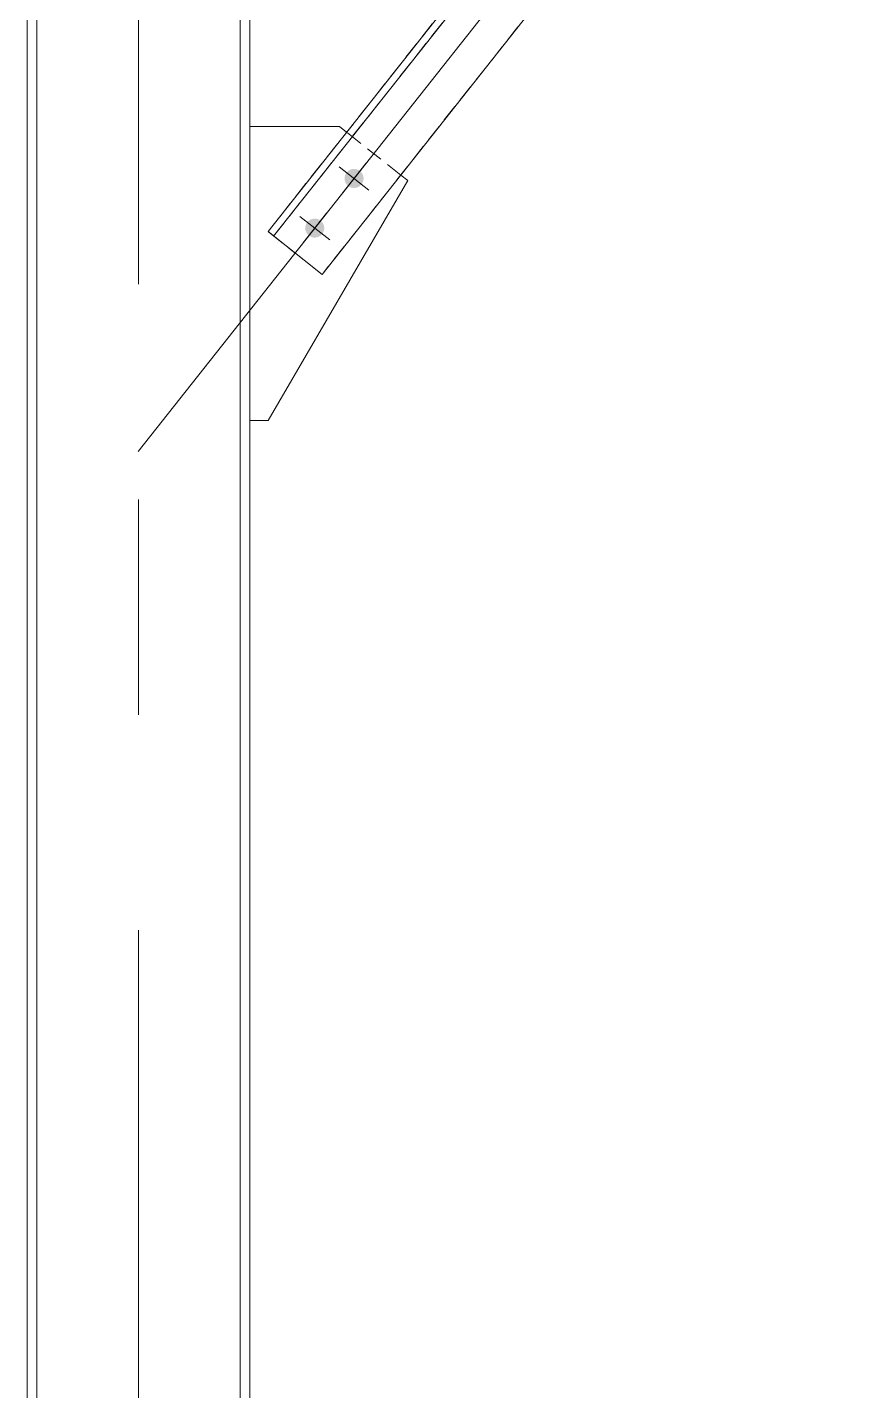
# Model space of a CAD drawing. Header units: metres. Extents: x 0 to 63075, y 0 to 44550.
# Drawn here: x 37102 to 38015, y 31427 to 32934 of the extents above; entities that cross this region are included whole.
import ezdxf

# ---------------------------------------------------------------- set-up
doc = ezdxf.new("R2010")
doc.units = ezdxf.units.M
doc.header["$LTSCALE"] = 75
doc.linetypes.add('CENTER2', pattern=[28.575, 19.05, -3.175, 3.175, -3.175])
doc.linetypes.add('DASHED2', pattern=[0.375, 0.25, -0.125])
for name, color, linetype in [('SC1', 7, 'CENTER2'), ('SDM', 7, 'Continuous'), ('SL1', 8, 'Continuous')]:
    doc.layers.add(name, color=color, linetype=linetype)

# ---------------------------------------------------------------- blocks, each defined once
blk = doc.blocks.new('A$C24fbfe94')
at = {"layer": 'SL1'}
for points in [[(4095.6, 3377.4), (4094.8, 3376.7), (4094, 3376.1), (4093.1, 3375.5), (4092.2, 3375.1), (4091.2, 3374.7), (4090.2, 3374.5), (4089.2, 3374.3), (4088.2, 3374.2), (4087.2, 3374.2), (4086.1, 3374.4), (4085.1, 3374.6), (4084.2, 3374.9), (4083.2, 3375.4), (4082.3, 3375.9), (4081.5, 3376.5), (4080.7, 3377.2), (4080, 3377.9), (4079.4, 3378.7), (4078.8, 3379.6), (4078.4, 3380.5), (4078, 3381.5), (4077.8, 3382.5), (4077.6, 3383.5), (4077.5, 3384.5), (4077.5, 3385.6), (4077.7, 3386.6), (4077.9, 3387.6), (4078.2, 3388.6), (4078.7, 3389.5), (4079.2, 3390.4), (4079.8, 3391.2), (4080.4, 3392), (4081.2, 3392.7), (4082, 3393.3), (4082.9, 3393.9), (4083.8, 3394.3), (4084.8, 3394.7), (4085.8, 3395), (4086.8, 3395.1), (4087.8, 3395.2), (4088.8, 3395.2), (4089.9, 3395), (4090.9, 3394.8), (4091.8, 3394.5), (4092.8, 3394.1), (4093.7, 3393.5), (4094.5, 3392.9), (4095.3, 3392.3), (4096, 3391.5), (4096.6, 3390.7), (4097.2, 3389.8), (4097.6, 3388.9), (4098, 3387.9), (4098.3, 3386.9), (4098.4, 3385.9), (4098.5, 3384.9), (4098.5, 3383.9), (4098.3, 3382.9), (4098.1, 3381.8), (4097.8, 3380.9), (4097.4, 3379.9), (4096.8, 3379), (4096.2, 3378.2)], [(4052.2, 3322.5), (4051.4, 3321.8), (4050.6, 3321.2), (4049.7, 3320.6), (4048.8, 3320.2), (4047.8, 3319.8), (4046.8, 3319.5), (4045.8, 3319.4), (4044.8, 3319.3), (4043.8, 3319.3), (4042.7, 3319.5), (4041.7, 3319.7), (4040.8, 3320), (4039.8, 3320.4), (4038.9, 3321), (4038.1, 3321.6), (4037.3, 3322.2), (4036.6, 3323), (4036, 3323.8), (4035.4, 3324.7), (4035, 3325.6), (4034.6, 3326.6), (4034.3, 3327.6), (4034.2, 3328.6), (4034.1, 3329.6), (4034.1, 3330.6), (4034.3, 3331.7), (4034.5, 3332.7), (4034.8, 3333.6), (4035.3, 3334.6), (4035.8, 3335.5), (4036.4, 3336.3), (4037, 3337.1), (4037.8, 3337.8), (4038.6, 3338.4), (4039.5, 3339), (4040.4, 3339.4), (4041.4, 3339.8), (4042.4, 3340.1), (4043.4, 3340.2), (4044.4, 3340.3), (4045.4, 3340.3), (4046.5, 3340.1), (4047.5, 3339.9), (4048.4, 3339.6), (4049.4, 3339.1), (4050.3, 3338.6), (4051.1, 3338), (4051.9, 3337.4), (4052.6, 3336.6), (4053.2, 3335.8), (4053.8, 3334.9), (4054.2, 3334), (4054.6, 3333), (4054.9, 3332), (4055, 3331), (4055.1, 3330), (4055.1, 3329), (4054.9, 3327.9), (4054.7, 3326.9), (4054.4, 3326), (4053.9, 3325), (4053.4, 3324.1), (4052.8, 3323.3)]]:
    blk.add_hatch(color=256, dxfattribs=at).paths.add_polyline_path(points, flags=17)
at = {"layer": 'SL1', "lineweight": 0}
for p, q in [((3727, 569), (3727, 4290)), ((3737.7, 569), (3737.7, 4290)), ((3962.3, 4290), (3962.3, 569)), ((3973, 4290), (3973, 569)), ((3849.5, 3083), (4640, 4083)), ((4575.6, 4063), (3993, 3326)), ((3999.2, 3321), (4581.9, 4058.1)), ((4635.4, 4015.7), (4052.8, 3278.7)), ((3973, 3442), (4072, 3442)), ((4072, 3442), (4079.8, 3435.8)), ((4071.5, 3397.7), (4104.5, 3371.7)), ((4101, 3401.2), (4075, 3368.2)), ((4147.4, 3382.3), (3993, 3117)), ((4147.4, 3382.3), (4139.6, 3388.5)), ((4028.1, 3342.8), (4061.1, 3316.8)), ((4057.6, 3346.3), (4031.6, 3313.3)), ((4052.8, 3278.7), (3993, 3326)), ((3993, 3117), (3973, 3117))]:
    blk.add_line(p, q, dxfattribs=at)
at = {"layer": 'SL1', "linetype": 'DASHED2', "lineweight": 0}
for p, q in [((4575.6, 4063), (3993, 3326)), ((3999.2, 3321), (4581.9, 4058.1)), ((4635.4, 4015.7), (4052.8, 3278.7)), ((3973, 3442), (3973, 3117)), ((4139.6, 3388.5), (4079.8, 3435.8)), ((4052.8, 3278.7), (3993, 3326))]:
    blk.add_line(p, q, dxfattribs=at)

msp = doc.modelspace()

# ---------------------------------------------------------------- linework, layer by layer
at = {"layer": 'SC1', "color": 7, "lineweight": 9}
msp.add_line((37225, 34078.9), (37225, 28061.6), dxfattribs=at)

# ---------------------------------------------------------------- block references
at = {"layer": 'SDM'}
msp.add_blockref('A$C24fbfe94', (33375, 29382.2), dxfattribs=at)

doc.saveas('drawing.dxf')
